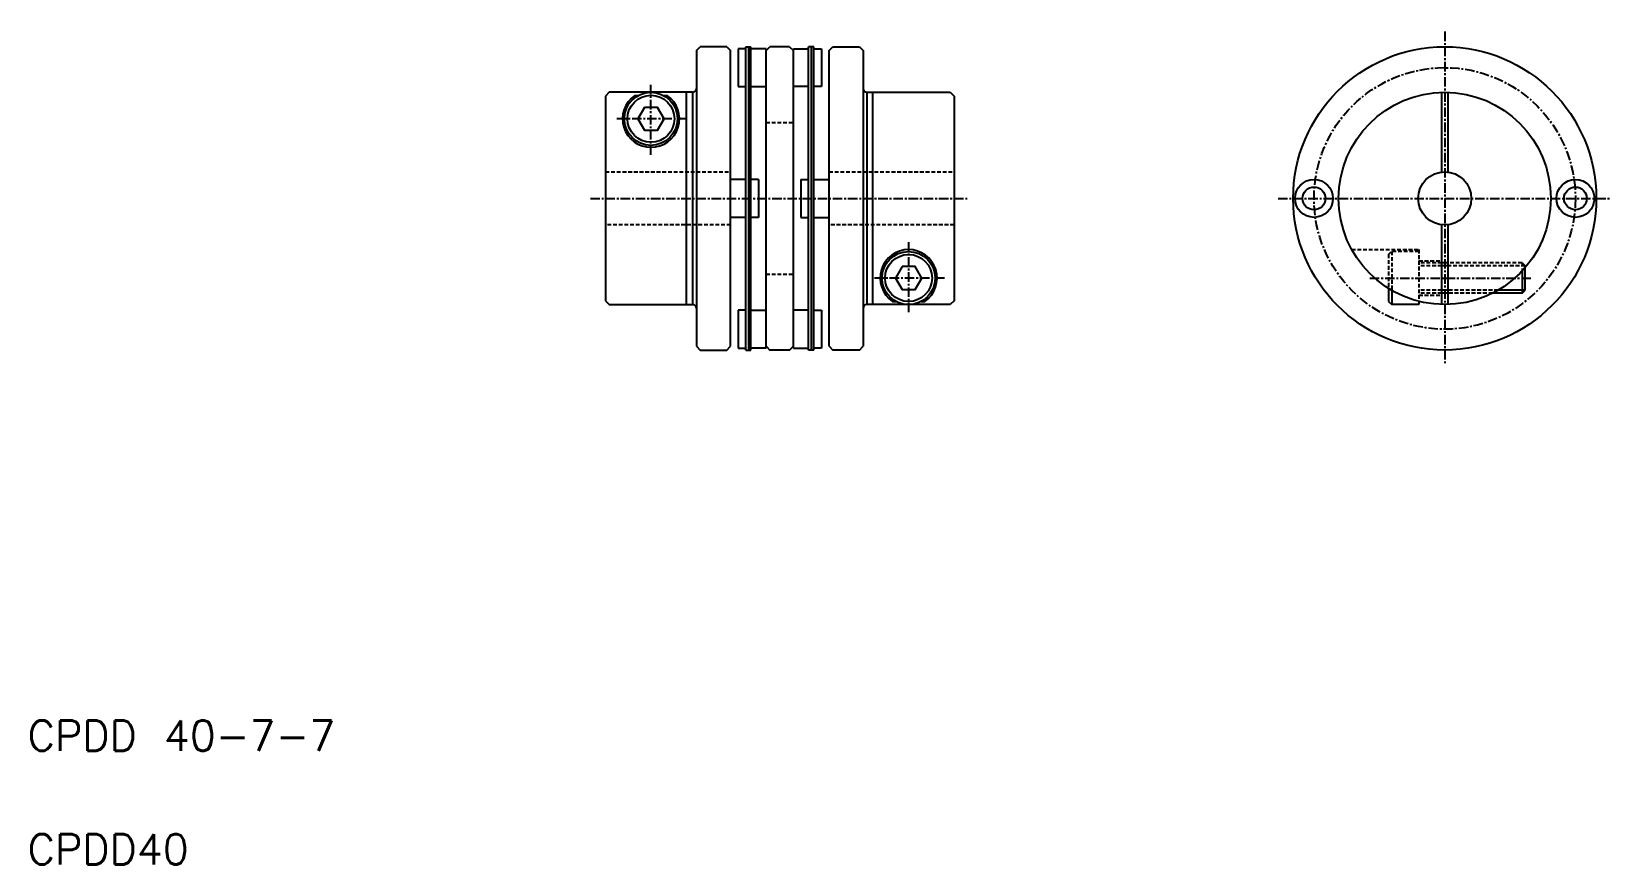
# Model space of a CAD drawing. Extents: x 11 to 219, y 10 to 120.
import ezdxf

# ---------------------------------------------------------------- set-up
doc = ezdxf.new("R2010")
doc.units = 0
doc.linetypes.add('CENTER', pattern=[2, 1.25, -0.25, 0.25, -0.25])
doc.linetypes.add('DASHED', pattern=[0.75, 0.5, -0.25])
doc.layers.get('0').update_dxf_attribs({"linetype": 'CONTINUOUS'})
doc.layers.add('CENTER', color=1, linetype='CENTER')
doc.styles.get("Standard").update_dxf_attribs({"font": 'txt.shx', "width": 0.7, "bigfont": 'bigfont.shx'})

msp = doc.modelspace()

# ---------------------------------------------------------------- linework, layer by layer
at = {"color": 7, "linetype": 'CONTINUOUS'}
for p, q in [((98.25, 117.35), (98.75, 117.85)), ((98.25, 117.35), (98.25, 78.35)), ((102.25, 117.85), (98.75, 117.85)), ((102.25, 117.85), (102.75, 117.35)), ((102.75, 78.35), (102.75, 117.35)), ((103.75, 117.6), (103.75, 112.6)), ((104.75, 117.6), (103.75, 117.6)), ((104.75, 77.85), (104.75, 117.85)), ((104.75, 117.85), (105.45, 117.85)), ((105.1, 117.85), (105.1, 77.85)), ((105.45, 77.85), (105.45, 117.85)), ((107.45, 117.6), (105.45, 117.6)), ((107.45, 117.35), (107.95, 117.85)), ((107.45, 78.1), (107.45, 117.6)), ((110.55, 117.85), (107.95, 117.85)), ((110.55, 117.85), (111.05, 117.35)), ((111.05, 78.1), (111.05, 117.6)), ((111.05, 117.6), (113.05, 117.6)), ((113.05, 77.85), (113.05, 117.85)), ((113.75, 117.85), (113.05, 117.85)), ((113.4, 117.85), (113.4, 77.85)), ((113.75, 77.85), (113.75, 117.85)), ((113.75, 117.6), (114.75, 117.6)), ((114.75, 117.6), (114.75, 112.6)), ((115.75, 117.35), (116.25, 117.85)), ((115.75, 78.35), (115.75, 117.35)), ((116.25, 117.85), (119.75, 117.85)), ((119.75, 117.85), (120.25, 117.35)), ((120.25, 117.35), (120.25, 78.35)), ((103.75, 112.6), (104.75, 112.6)), ((105.45, 112.6), (107.45, 112.6)), ((113.05, 112.6), (111.05, 112.6)), ((114.75, 112.6), (113.75, 112.6)), ((86.75, 111.85), (86.25, 111.35)), ((86.25, 111.35), (86.25, 84.35)), ((97.75, 111.85), (86.75, 111.85)), ((90.11, 111.43), (90.59, 111.43)), ((93.91, 111.43), (94.38, 111.43)), ((96.95, 83.85), (96.95, 111.85)), ((97.75, 111.85), (97.75, 83.85)), ((120.75, 111.85), (120.75, 83.85)), ((120.75, 111.85), (131.75, 111.85)), ((121.55, 83.85), (121.55, 111.85)), ((131.75, 111.85), (132.25, 111.35)), ((132.25, 111.35), (132.25, 84.35)), ((196.6, 101.33), (196.6, 111.85)), ((197.4, 111.85), (197.4, 101.33)), ((104.75, 100.35), (102.75, 100.35)), ((106.45, 100.35), (105.45, 100.35)), ((106.45, 100.35), (106.45, 95.35)), ((112.05, 100.35), (112.05, 95.35)), ((112.05, 100.35), (113.05, 100.35)), ((113.75, 100.35), (115.75, 100.35)), ((104.75, 95.35), (102.75, 95.35)), ((106.45, 95.35), (105.45, 95.35)), ((112.05, 95.35), (113.05, 95.35)), ((113.75, 95.35), (115.75, 95.35)), ((196.6, 83.86), (196.6, 94.38)), ((197.4, 94.38), (197.4, 83.86)), ((197.4, 89.35), (196.6, 89.35)), ((197.4, 88.95), (196.6, 88.95)), ((207.2, 88.26), (207.2, 85.35)), ((207.6, 85.75), (207.6, 88.71)), ((189.6, 85.97), (189.6, 84.25)), ((190, 85.73), (190, 83.85)), ((197.4, 85.75), (196.6, 85.75)), ((207.2, 85.35), (207.6, 85.75)), ((86.25, 84.35), (86.75, 83.85)), ((86.75, 83.85), (97.75, 83.85)), ((131.75, 83.85), (120.75, 83.85)), ((124.11, 84.27), (124.59, 84.27)), ((127.91, 84.27), (128.38, 84.27)), ((132.25, 84.35), (131.75, 83.85)), ((189.6, 84.25), (190, 83.85)), ((193.6, 83.85), (190, 83.85)), ((193.6, 84.27), (193.6, 83.85)), ((197.4, 85.35), (196.6, 85.35)), ((207.2, 85.35), (203.3, 85.35)), ((103.75, 83.1), (103.75, 78.1)), ((104.75, 83.1), (103.75, 83.1)), ((105.45, 83.1), (107.45, 83.1)), ((113.05, 83.1), (111.05, 83.1)), ((113.75, 83.1), (114.75, 83.1)), ((114.75, 83.1), (114.75, 78.1)), ((98.25, 78.35), (98.75, 77.85)), ((98.75, 77.85), (102.25, 77.85)), ((102.25, 77.85), (102.75, 78.35)), ((103.75, 78.1), (104.75, 78.1)), ((104, 78.1), (104, 78.1)), ((104.25, 78.1), (104.25, 78.1)), ((104.75, 77.85), (105.45, 77.85)), ((107.45, 78.1), (105.45, 78.1)), ((107.45, 78.35), (107.95, 77.85)), ((110.55, 77.85), (107.95, 77.85)), ((110.55, 77.85), (111.05, 78.35)), ((111.05, 78.1), (113.05, 78.1)), ((113.75, 77.85), (113.05, 77.85)), ((114.75, 78.1), (113.75, 78.1)), ((115.75, 78.35), (116.25, 77.85)), ((119.75, 77.85), (116.25, 77.85)), ((119.75, 77.85), (120.25, 78.35))]:
    msp.add_line(p, q, dxfattribs=at)
at = {"color": 3, "linetype": 'DASHED'}
for p, q in [((107.45, 107.85), (111.05, 107.85)), ((86.25, 101.35), (102.75, 101.35)), ((115.75, 101.35), (132.25, 101.35)), ((102.75, 94.35), (86.25, 94.35)), ((132.25, 94.35), (115.75, 94.35)), ((184.73, 91.1), (193.6, 91.1)), ((189.6, 90.45), (190, 90.85)), ((189.6, 90.45), (189.6, 85.97)), ((193.6, 90.85), (190, 90.85)), ((190, 90.85), (190, 85.73)), ((193.6, 91.1), (193.6, 84.27)), ((107.45, 87.85), (111.05, 87.85)), ((193.6, 89.6), (196.6, 89.6)), ((196.6, 89.35), (193.6, 89.35)), ((196.6, 88.95), (193.6, 88.95)), ((207.2, 89.35), (197.4, 89.35)), ((207.6, 88.95), (197.4, 88.95)), ((207.2, 89.35), (207.2, 88.26)), ((207.6, 88.95), (207.2, 89.35)), ((207.6, 88.71), (207.6, 88.95)), ((196.6, 85.75), (193.6, 85.75)), ((204.04, 85.75), (197.4, 85.75)), ((196.6, 85.35), (193.6, 85.35)), ((193.6, 85.1), (196.6, 85.1)), ((203.3, 85.35), (197.4, 85.35))]:
    msp.add_line(p, q, dxfattribs=at)
at = {"color": 3, "linetype": 'CONTINUOUS'}
msp.add_line((207.6, 85.75), (204.04, 85.75), dxfattribs=at)
at = {"color": 7, "linetype": 'CONTINUOUS'}
for points in [[(91.38, 109.85), (90.51, 108.35), (91.38, 106.85), (93.11, 106.85), (93.98, 108.35), (93.11, 109.85)], [(125.38, 88.85), (124.51, 87.35), (125.38, 85.85), (127.11, 85.85), (127.98, 87.35), (127.11, 88.85)]]:
    msp.add_lwpolyline(points, close=True, dxfattribs=at)
for centre, radius in [((197, 97.85), 20), ((92.25, 108.35), 3.5), ((92.25, 108.35), 3.1), ((197, 97.85), 14), ((179.75, 97.85), 2.5), ((197, 97.85), 3.5), ((214.25, 97.85), 2.5), ((179.75, 97.85), 1.5), ((214.25, 97.85), 1.5), ((126.25, 87.35), 3.5), ((126.25, 87.35), 3.1)]:
    msp.add_circle(centre, radius, dxfattribs=at)
for centre, radius, start, end in [((92.25, 108.35), 3.75, 124.7582, 55.2418), ((97.75, 112.35), 0.5, 270, 0), ((120.75, 112.35), 0.5, 180, 270), ((126.25, 87.35), 3.75, 304.7582, 235.2418), ((97.75, 83.35), 0.5, 0, 90), ((120.75, 83.35), 0.5, 90, 180)]:
    msp.add_arc(centre, radius, start, end, dxfattribs=at)
at = {"layer": 'CENTER', "color": 1, "linetype": 'CENTER'}
for p, q in [((197, 119.85), (197, 75.85)), ((92.25, 103.6), (92.25, 112.85)), ((97, 108.35), (87.5, 108.35)), ((84.25, 97.85), (134.25, 97.85)), ((175, 97.85), (219, 97.85)), ((126.25, 92.1), (126.25, 82.85)), ((131, 87.35), (121.5, 87.35)), ((187.12, 87.35), (208.6, 87.35))]:
    msp.add_line(p, q, dxfattribs=at)
msp.add_circle((197, 97.85), 17.25, dxfattribs=at)

# ---------------------------------------------------------------- texts
at = {"color": 7, "linetype": 'CONTINUOUS'}
for s, p in [('CPDD 40-7-7', (10, 25)), ('CPDD40', (10, 10))]:
    msp.add_text(s, height=4, dxfattribs=at).set_placement(p)

doc.saveas('drawing.dxf')
